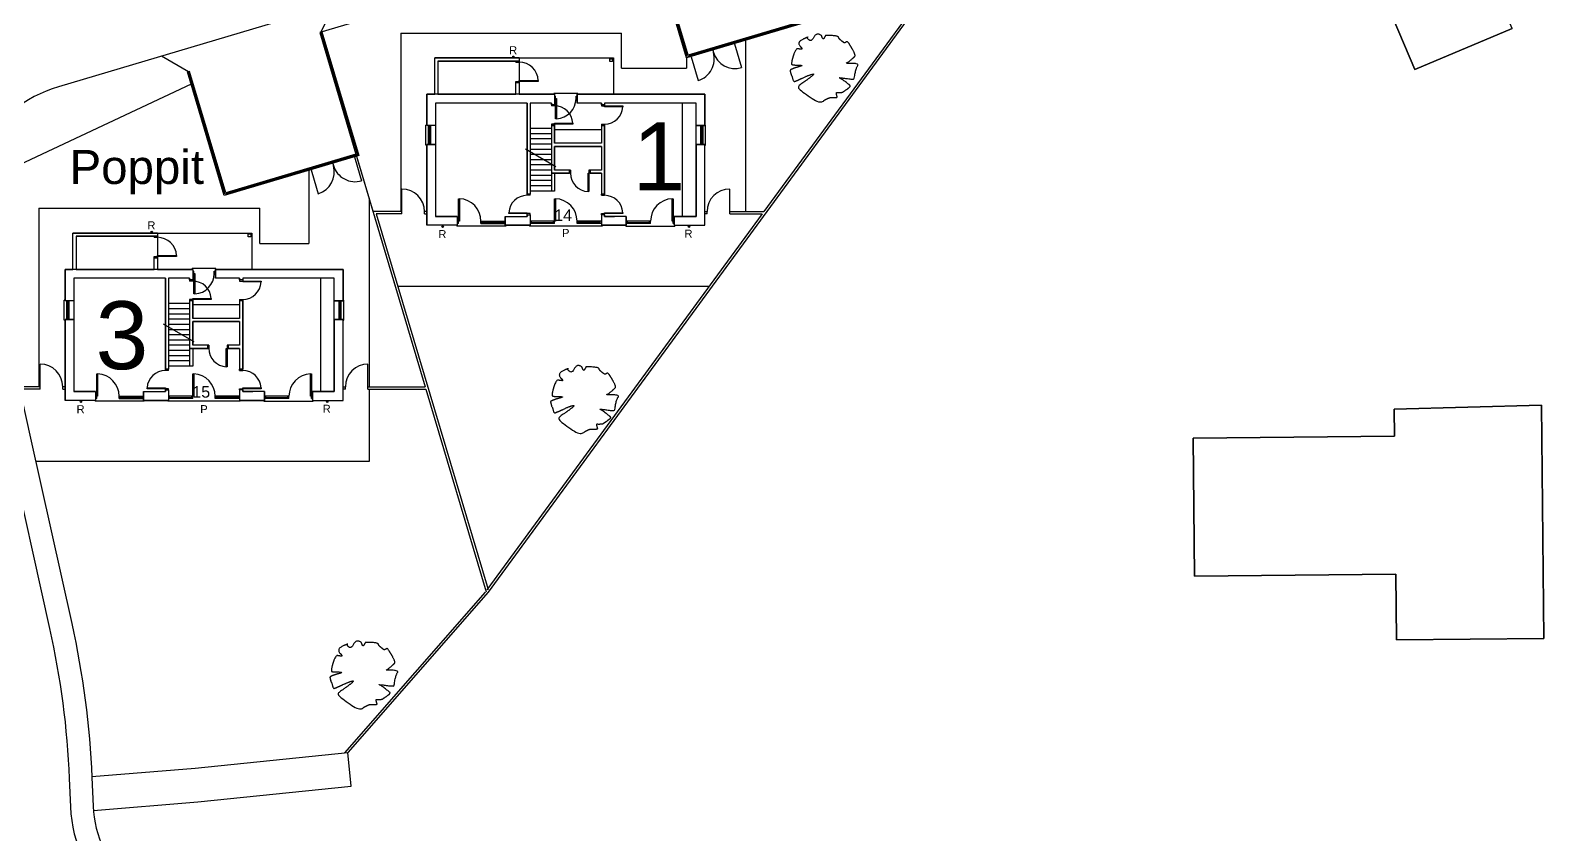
# Model space of a CAD drawing. Header units: metres. Extents: x -1 to 177, y -18 to 89.
# Drawn here: x 109.9 to 176.8, y 20.1 to 55.6 of the extents above; entities that cross this region are included whole.
import ezdxf

# ---------------------------------------------------------------- set-up
doc = ezdxf.new("R2010")
doc.units = ezdxf.units.M
doc.header["$LTSCALE"] = 1016
doc.layers.add('Areas', color=30, linetype='Continuous', lineweight=25, true_color=0xff7f00)
doc.layers.add('Trees & shrubs', color=96, linetype='Continuous', lineweight=25, true_color=0x008000)
doc.layers.add('Plant - Perennial', color=96, linetype='Continuous', true_color=0x008000)
doc.styles.add('textstyle185', font='')
doc.styles.add('textstyle186', font='')
doc.styles.add('textstyle187', font='')
doc.styles.add('textstyle188', font='')
doc.styles.add('textstyle189', font='')
doc.styles.add('textstyle190', font='')
doc.styles.add('textstyle191', font='')
doc.styles.add('textstyle192', font='')
doc.styles.add('textstyle199', font='')
doc.styles.add('textstyle201', font='')
doc.styles.add('textstyle225', font='')
doc.styles.add('textstyle226', font='')
doc.styles.add('textstyle244', font='')
doc.styles.get('textstyle185').set_extended_font_data('Arial')
doc.styles.get('textstyle186').set_extended_font_data('Arial')
doc.styles.get('textstyle187').set_extended_font_data('Arial')
doc.styles.get('textstyle188').set_extended_font_data('Arial')
doc.styles.get('textstyle189').set_extended_font_data('Arial')
doc.styles.get('textstyle190').set_extended_font_data('Arial')
doc.styles.get('textstyle191').set_extended_font_data('Arial')
doc.styles.get('textstyle192').set_extended_font_data('Arial')
doc.styles.get('textstyle199').set_extended_font_data('Arial')
doc.styles.get('textstyle201').set_extended_font_data('Arial')
doc.styles.get('textstyle225').set_extended_font_data('Arial')
doc.styles.get('textstyle226').set_extended_font_data('Arial')
doc.styles.get('textstyle244').set_extended_font_data('Arial')

msp = doc.modelspace()

# ---------------------------------------------------------------- linework, layer by layer
at = {"layer": 'Areas'}
for p, q in [((156.689, 67.058), (130.157, 30.814)), ((156.689, 67.058), (130.157, 30.814)), ((152.648, 61.708), (142.332, 47.615)), ((152.648, 61.708), (142.332, 47.615)), ((137.391, 59.894), (122.719, 55.525)), ((122.767, 55.539), (123.392, 56.768)), ((126.294, 55.497), (136.042, 55.497)), ((126.294, 55.497), (126.294, 47.615)), ((136.042, 53.947), (136.042, 55.497)), ((141.032, 55.03), (141.346, 53.976)), ((141.523, 55.177), (141.523, 47.615)), ((116.92, 53.798), (115.724, 54.485)), ((127.793, 52.797), (127.793, 54.406)), ((131.522, 54.406), (127.793, 54.406)), ((127.933, 54.266), (127.933, 52.797)), ((127.933, 54.266), (131.522, 54.266)), ((131.382, 54.216), (131.382, 54.266)), ((131.382, 54.266), (131.522, 54.266)), ((131.382, 54.216), (131.522, 54.216)), ((131.522, 54.406), (135.692, 54.406)), ((131.522, 54.406), (131.522, 52.797)), ((135.527, 54.266), (135.527, 54.366)), ((135.692, 54.406), (135.692, 52.797)), ((138.921, 54.402), (138.921, 53.947)), ((139.115, 54.46), (139.429, 53.405)), ((140.073, 54.745), (140.102, 54.649)), ((140.073, 54.745), (140.102, 54.649)), ((116.968, 53.812), (116.872, 53.784)), ((136.042, 53.947), (138.921, 53.947)), ((117.031, 53.252), (108.193, 49.091)), ((131.382, 52.797), (131.382, 53.366)), ((131.382, 53.366), (131.522, 53.366)), ((131.382, 53.316), (131.522, 53.316)), ((133.059, 52.797), (133.059, 52.832)), ((134.111, 52.832), (133.059, 52.832)), ((134.111, 52.797), (134.111, 52.832)), ((127.831, 52.41), (127.831, 47.402)), ((131.876, 52.41), (127.831, 52.41)), ((131.876, 52.41), (131.876, 48.386)), ((132.946, 52.41), (132.014, 52.41)), ((132.014, 52.41), (132.014, 48.386)), ((132.946, 52.41), (132.946, 52.336)), ((132.946, 52.336), (133.084, 52.336)), ((132.946, 52.336), (132.946, 52.286)), ((133.084, 52.286), (132.946, 52.286)), ((133.084, 52.797), (133.084, 52.336)), ((133.084, 52.719), (133.134, 52.719)), ((133.084, 52.619), (133.134, 52.619)), ((133.084, 52.336), (133.084, 52.286)), ((133.134, 52.619), (133.134, 52.719)), ((134.036, 52.719), (134.086, 52.719)), ((134.036, 52.619), (134.036, 52.719)), ((134.036, 52.619), (134.086, 52.619)), ((139.726, 52.797), (134.086, 52.797)), ((134.086, 52.797), (134.086, 52.41)), ((135.156, 52.41), (134.086, 52.41)), ((135.156, 52.41), (135.156, 52.336)), ((135.294, 52.336), (135.156, 52.336)), ((135.156, 52.336), (135.156, 52.286)), ((135.156, 52.286), (135.294, 52.286)), ((139.339, 52.41), (135.294, 52.41)), ((135.294, 52.41), (135.294, 52.336)), ((135.294, 52.336), (135.294, 52.286)), ((135.727, 52.797), (139.297, 52.797)), ((138.739, 47.402), (138.739, 52.41)), ((139.339, 47.402), (139.339, 52.41)), ((139.726, 51.413), (139.726, 52.797)), ((132.946, 51.476), (132.946, 51.426)), ((133.084, 51.476), (132.946, 51.476)), ((132.946, 51.476), (132.946, 51.426)), ((133.084, 51.476), (133.084, 51.426)), ((135.156, 51.476), (135.294, 51.476)), ((135.156, 51.476), (135.156, 51.426)), ((135.294, 51.476), (135.294, 51.426)), ((135.294, 51.476), (135.294, 51.426)), ((127.409, 50.558), (127.409, 51.438)), ((127.444, 51.438), (127.409, 51.438)), ((127.831, 51.413), (127.444, 51.413)), ((127.524, 50.583), (127.524, 51.413)), ((127.624, 51.363), (127.524, 51.363)), ((127.574, 50.633), (127.574, 51.363)), ((127.624, 50.583), (127.624, 51.413)), ((132.946, 51.286), (132.014, 51.286)), ((132.946, 51.056), (132.014, 51.056)), ((132.946, 50.826), (132.014, 50.826)), ((132.946, 51.426), (132.946, 49.309)), ((133.084, 51.426), (132.946, 51.426)), ((132.946, 51.426), (133.084, 51.426)), ((133.084, 51.426), (133.084, 50.635)), ((135.156, 51.235), (133.084, 51.235)), ((135.156, 51.426), (135.156, 50.635)), ((135.156, 51.426), (135.294, 51.426)), ((135.294, 51.426), (135.156, 51.426)), ((135.294, 51.426), (135.294, 48.386)), ((139.339, 50.583), (139.339, 51.413)), ((139.339, 51.413), (139.726, 51.413)), ((139.546, 50.583), (139.546, 51.413)), ((139.546, 51.363), (139.646, 51.363)), ((139.596, 50.633), (139.596, 51.363)), ((139.646, 50.583), (139.646, 51.413)), ((139.726, 51.438), (139.761, 51.438)), ((139.761, 50.558), (139.761, 51.438)), ((127.444, 50.558), (127.409, 50.558)), ((127.444, 50.583), (127.444, 47.015)), ((127.831, 50.583), (127.444, 50.583)), ((127.624, 50.633), (127.524, 50.633)), ((133.141, 49.597), (131.797, 50.373)), ((132.946, 50.596), (132.014, 50.596)), ((132.946, 50.366), (132.014, 50.366)), ((135.156, 50.635), (133.084, 50.635)), ((133.084, 50.497), (133.084, 49.447)), ((135.156, 50.497), (133.084, 50.497)), ((135.156, 50.497), (135.156, 49.447)), ((139.339, 50.583), (139.726, 50.583)), ((139.546, 50.633), (139.646, 50.633)), ((139.726, 47.015), (139.726, 50.583)), ((139.726, 50.558), (139.761, 50.558)), ((123.291, 49.748), (123.32, 49.652)), ((123.291, 49.748), (123.32, 49.652)), ((124.25, 50.033), (124.278, 49.937)), ((124.278, 49.937), (124.564, 48.979)), ((124.345, 50.062), (127.377, 39.88)), ((124.374, 49.966), (127.377, 39.88)), ((124.374, 49.966), (127.377, 39.88)), ((132.014, 50.136), (132.014, 50.136)), ((132.208, 50.136), (132.014, 50.136)), ((132.014, 49.906), (132.014, 49.906)), ((132.607, 49.906), (132.014, 49.906)), ((132.946, 49.676), (132.014, 49.676)), ((132.946, 50.136), (132.208, 50.136)), ((132.946, 49.906), (132.607, 49.906)), ((122.237, 49.434), (122.237, 46.212)), ((122.333, 49.462), (122.361, 49.366)), ((122.361, 49.366), (122.647, 48.408)), ((132.946, 49.446), (132.014, 49.446)), ((132.946, 49.216), (132.014, 49.216)), ((132.946, 48.986), (132.014, 48.986)), ((133.746, 49.309), (132.946, 49.309)), ((132.946, 49.309), (132.946, 48.526)), ((133.746, 49.447), (133.084, 49.447)), ((133.084, 49.309), (133.084, 48.526)), ((133.746, 49.447), (133.746, 49.309)), ((133.746, 49.309), (133.746, 49.447)), ((133.796, 49.447), (133.746, 49.447)), ((133.796, 49.309), (133.746, 49.309)), ((133.796, 49.309), (133.746, 49.309)), ((133.796, 49.447), (133.796, 49.309)), ((134.606, 49.447), (134.606, 49.309)), ((134.656, 49.447), (134.606, 49.447)), ((134.656, 49.309), (134.606, 49.309)), ((135.156, 49.447), (134.656, 49.447)), ((134.656, 49.309), (134.656, 49.447)), ((135.156, 49.309), (134.656, 49.309)), ((135.156, 49.309), (135.156, 48.386)), ((124.897, 48.208), (124.897, 39.88)), ((126.344, 47.615), (126.344, 48.615)), ((132.014, 48.386), (131.876, 48.386)), ((131.876, 48.386), (132.014, 48.386)), ((131.876, 48.336), (131.876, 48.386)), ((131.876, 48.336), (131.876, 48.386)), ((132.014, 48.336), (131.876, 48.336)), ((132.946, 48.756), (132.014, 48.756)), ((132.946, 48.526), (132.014, 48.526)), ((132.014, 48.336), (132.014, 48.386)), ((133.084, 48.526), (132.946, 48.526)), ((135.156, 48.386), (135.294, 48.386)), ((135.294, 48.386), (135.156, 48.386)), ((135.156, 48.336), (135.156, 48.386)), ((135.156, 48.336), (135.294, 48.336)), ((135.294, 48.336), (135.294, 48.386)), ((135.294, 48.336), (135.294, 48.386)), ((140.826, 47.615), (140.826, 48.615)), ((110.315, 47.762), (120.063, 47.762)), ((110.315, 47.762), (110.315, 39.88)), ((120.063, 46.212), (120.063, 47.762)), ((126.344, 47.615), (125.074, 47.615)), ((125.208, 47.515), (130.15, 30.921)), ((125.208, 47.515), (130.15, 30.921)), ((125.208, 47.515), (130.15, 30.921)), ((126.344, 47.515), (125.208, 47.515)), ((126.344, 47.515), (126.344, 47.615)), ((127.444, 47.615), (127.344, 47.615)), ((127.344, 47.515), (127.344, 47.615)), ((127.344, 47.515), (127.444, 47.515)), ((142.259, 47.515), (130.1, 30.906)), ((142.259, 47.515), (130.1, 30.906)), ((131.876, 47.476), (131.876, 47.526)), ((132.014, 47.526), (131.876, 47.526)), ((131.876, 47.476), (131.876, 47.402)), ((131.876, 47.476), (132.014, 47.476)), ((132.014, 47.476), (132.014, 47.526)), ((132.014, 47.476), (132.014, 47.015)), ((135.156, 47.526), (135.294, 47.526)), ((135.156, 47.476), (135.156, 47.526)), ((135.156, 47.476), (135.156, 47.015)), ((135.294, 47.476), (135.156, 47.476)), ((135.294, 47.476), (135.294, 47.526)), ((135.294, 47.476), (135.294, 47.402)), ((139.726, 47.615), (139.826, 47.615)), ((139.826, 47.515), (139.726, 47.515)), ((139.826, 47.515), (139.826, 47.615)), ((140.826, 47.615), (142.332, 47.615)), ((140.826, 47.515), (140.826, 47.615)), ((140.826, 47.515), (142.259, 47.515)), ((128.793, 47.015), (127.444, 47.015)), ((128.793, 47.402), (127.831, 47.402)), ((128.768, 47.015), (128.768, 46.98)), ((130.938, 46.98), (128.768, 46.98)), ((128.793, 47.402), (128.793, 47.015)), ((128.843, 47.193), (128.793, 47.193)), ((128.843, 47.093), (128.793, 47.093)), ((128.843, 47.093), (128.843, 47.193)), ((129.837, 47.193), (130.913, 47.193)), ((129.837, 47.093), (129.837, 47.193)), ((129.837, 47.093), (130.913, 47.093)), ((129.887, 47.093), (129.887, 47.193)), ((130.863, 47.143), (129.887, 47.143)), ((130.863, 47.093), (130.863, 47.193)), ((130.913, 47.402), (131.876, 47.402)), ((130.913, 47.402), (130.913, 47.015)), ((130.913, 47.015), (132.014, 47.015)), ((130.938, 47.015), (130.938, 46.98)), ((131.984, 47.015), (131.984, 46.98)), ((135.185, 46.98), (131.984, 46.98)), ((133.128, 47.193), (132.014, 47.193)), ((133.088, 47.093), (132.014, 47.093)), ((132.064, 47.093), (132.064, 47.193)), ((132.064, 47.143), (133.038, 47.143)), ((133.088, 47.193), (133.038, 47.193)), ((133.038, 47.093), (133.038, 47.193)), ((133.088, 47.093), (133.038, 47.093)), ((133.088, 47.093), (133.088, 47.193)), ((135.156, 47.193), (134.082, 47.193)), ((134.082, 47.093), (134.082, 47.193)), ((135.156, 47.093), (134.082, 47.093)), ((134.132, 47.093), (134.132, 47.193)), ((135.106, 47.143), (134.132, 47.143)), ((135.106, 47.093), (135.106, 47.193)), ((136.256, 47.015), (135.156, 47.015)), ((135.185, 47.015), (135.185, 46.98)), ((135.294, 47.402), (135.734, 47.402)), ((136.256, 47.402), (135.294, 47.402)), ((136.231, 47.015), (136.231, 46.98)), ((136.231, 46.98), (138.401, 46.98)), ((136.256, 47.402), (136.256, 47.015)), ((137.332, 47.193), (136.256, 47.193)), ((137.332, 47.093), (136.256, 47.093)), ((136.306, 47.093), (136.306, 47.193)), ((136.306, 47.143), (137.282, 47.143)), ((137.282, 47.093), (137.282, 47.193)), ((137.332, 47.093), (137.332, 47.193)), ((138.326, 47.093), (138.326, 47.193)), ((138.326, 47.193), (138.376, 47.193)), ((138.326, 47.093), (138.376, 47.093)), ((138.376, 47.402), (139.339, 47.402)), ((138.376, 47.402), (138.376, 47.015)), ((138.376, 47.015), (139.726, 47.015)), ((138.401, 47.015), (138.401, 46.98)), ((111.814, 45.062), (111.814, 46.671)), ((115.544, 46.671), (111.814, 46.671)), ((111.814, 45.062), (111.814, 46.671)), ((115.544, 46.671), (111.814, 46.671)), ((111.954, 46.531), (111.954, 45.062)), ((111.954, 46.531), (115.544, 46.531)), ((111.954, 46.531), (111.954, 45.062)), ((111.954, 46.531), (115.544, 46.531)), ((115.404, 46.481), (115.404, 46.531)), ((115.404, 46.531), (115.544, 46.531)), ((115.404, 46.481), (115.404, 46.531)), ((115.404, 46.531), (115.544, 46.531)), ((115.404, 46.481), (115.544, 46.481)), ((115.404, 46.481), (115.544, 46.481)), ((115.544, 46.671), (119.713, 46.671)), ((115.544, 46.671), (115.544, 45.062)), ((115.544, 46.671), (119.713, 46.671)), ((115.544, 46.671), (115.544, 45.062)), ((119.548, 46.531), (119.548, 46.631)), ((119.548, 46.531), (119.548, 46.631)), ((119.713, 46.671), (119.713, 45.062)), ((119.713, 46.671), (119.713, 45.062)), ((120.063, 46.212), (122.237, 46.212)), ((115.404, 45.062), (115.404, 45.631)), ((115.404, 45.631), (115.544, 45.631)), ((115.404, 45.062), (115.404, 45.631)), ((115.404, 45.631), (115.544, 45.631)), ((115.404, 45.581), (115.544, 45.581)), ((115.404, 45.581), (115.544, 45.581)), ((117.08, 45.062), (117.08, 45.097)), ((118.132, 45.097), (117.08, 45.097)), ((117.08, 45.062), (117.08, 45.097)), ((118.132, 45.097), (117.08, 45.097)), ((117.105, 45.062), (117.105, 44.601)), ((117.105, 45.062), (117.105, 44.601)), ((117.105, 44.984), (117.155, 44.984)), ((117.105, 44.984), (117.155, 44.984)), ((117.105, 44.884), (117.155, 44.884)), ((117.105, 44.884), (117.155, 44.884)), ((117.155, 44.884), (117.155, 44.984)), ((117.155, 44.884), (117.155, 44.984)), ((118.057, 44.984), (118.107, 44.984)), ((118.057, 44.884), (118.057, 44.984)), ((118.057, 44.984), (118.107, 44.984)), ((118.057, 44.884), (118.057, 44.984)), ((118.057, 44.884), (118.107, 44.884)), ((118.057, 44.884), (118.107, 44.884)), ((123.747, 45.062), (118.107, 45.062)), ((118.107, 45.062), (118.107, 44.675)), ((123.747, 45.062), (118.107, 45.062)), ((118.107, 45.062), (118.107, 44.675)), ((118.132, 45.062), (118.132, 45.097)), ((118.132, 45.062), (118.132, 45.097)), ((119.748, 45.062), (123.318, 45.062)), ((119.748, 45.062), (123.318, 45.062)), ((123.747, 43.679), (123.747, 45.062)), ((123.747, 43.679), (123.747, 45.062)), ((111.852, 44.675), (111.852, 39.667)), ((115.897, 44.675), (111.852, 44.675)), ((111.852, 44.675), (111.852, 39.667)), ((115.897, 44.675), (111.852, 44.675)), ((115.897, 44.675), (115.897, 40.651)), ((115.897, 44.675), (115.897, 40.651)), ((116.967, 44.675), (116.035, 44.675)), ((116.035, 44.675), (116.035, 40.651)), ((116.967, 44.675), (116.035, 44.675)), ((116.035, 44.675), (116.035, 40.651)), ((116.967, 44.675), (116.967, 44.601)), ((116.967, 44.675), (116.967, 44.601)), ((116.967, 44.601), (117.105, 44.601)), ((116.967, 44.601), (116.967, 44.551)), ((116.967, 44.601), (117.105, 44.601)), ((116.967, 44.601), (116.967, 44.551)), ((117.105, 44.551), (116.967, 44.551)), ((117.105, 44.551), (116.967, 44.551)), ((117.105, 44.601), (117.105, 44.551)), ((117.105, 44.601), (117.105, 44.551)), ((119.177, 44.675), (118.107, 44.675)), ((119.177, 44.675), (118.107, 44.675)), ((119.177, 44.675), (119.177, 44.601)), ((119.177, 44.675), (119.177, 44.601)), ((119.315, 44.601), (119.177, 44.601)), ((119.177, 44.601), (119.177, 44.551)), ((119.315, 44.601), (119.177, 44.601)), ((119.177, 44.601), (119.177, 44.551)), ((119.177, 44.551), (119.315, 44.551)), ((119.177, 44.551), (119.315, 44.551)), ((123.36, 44.675), (119.315, 44.675)), ((119.315, 44.675), (119.315, 44.601)), ((123.36, 44.675), (119.315, 44.675)), ((119.315, 44.675), (119.315, 44.601)), ((119.315, 44.601), (119.315, 44.551)), ((119.315, 44.601), (119.315, 44.551)), ((122.76, 39.667), (122.76, 44.675)), ((122.76, 39.667), (122.76, 44.675)), ((123.36, 39.667), (123.36, 44.675)), ((123.36, 39.667), (123.36, 44.675)), ((139.916, 44.315), (126.161, 44.315)), ((111.43, 42.824), (111.43, 43.704)), ((111.465, 43.704), (111.43, 43.704)), ((111.43, 42.824), (111.43, 43.704)), ((111.465, 43.704), (111.43, 43.704)), ((111.852, 43.679), (111.465, 43.679)), ((111.852, 43.679), (111.465, 43.679)), ((111.545, 42.849), (111.545, 43.679)), ((111.545, 42.849), (111.545, 43.679)), ((111.645, 43.629), (111.545, 43.629)), ((111.645, 43.629), (111.545, 43.629)), ((111.595, 42.899), (111.595, 43.629)), ((111.595, 42.899), (111.595, 43.629)), ((111.645, 42.849), (111.645, 43.679)), ((111.645, 42.849), (111.645, 43.679)), ((116.967, 43.551), (116.035, 43.551)), ((116.967, 43.551), (116.035, 43.551)), ((116.967, 43.741), (116.967, 43.691)), ((117.105, 43.741), (116.967, 43.741)), ((116.967, 43.741), (116.967, 43.691)), ((116.967, 43.741), (116.967, 43.691)), ((117.105, 43.741), (116.967, 43.741)), ((116.967, 43.741), (116.967, 43.691)), ((116.967, 43.691), (116.967, 41.574)), ((117.105, 43.691), (116.967, 43.691)), ((116.967, 43.691), (117.105, 43.691)), ((116.967, 43.691), (116.967, 41.574)), ((117.105, 43.691), (116.967, 43.691)), ((116.967, 43.691), (117.105, 43.691)), ((117.105, 43.741), (117.105, 43.691)), ((117.105, 43.741), (117.105, 43.691)), ((117.105, 43.691), (117.105, 42.9)), ((117.105, 43.691), (117.105, 42.9)), ((119.177, 43.5), (117.105, 43.5)), ((119.177, 43.5), (117.105, 43.5)), ((119.177, 43.741), (119.315, 43.741)), ((119.177, 43.741), (119.177, 43.691)), ((119.177, 43.741), (119.315, 43.741)), ((119.177, 43.741), (119.177, 43.691)), ((119.177, 43.691), (119.177, 42.9)), ((119.177, 43.691), (119.315, 43.691)), ((119.315, 43.691), (119.177, 43.691)), ((119.177, 43.691), (119.177, 42.9)), ((119.177, 43.691), (119.315, 43.691)), ((119.315, 43.691), (119.177, 43.691)), ((119.315, 43.741), (119.315, 43.691)), ((119.315, 43.741), (119.315, 43.691)), ((119.315, 43.741), (119.315, 43.691)), ((119.315, 43.741), (119.315, 43.691)), ((119.315, 43.691), (119.315, 40.651)), ((119.315, 43.691), (119.315, 40.651)), ((123.36, 42.849), (123.36, 43.679)), ((123.36, 43.679), (123.747, 43.679)), ((123.36, 42.849), (123.36, 43.679)), ((123.36, 43.679), (123.747, 43.679)), ((123.567, 42.849), (123.567, 43.679)), ((123.567, 42.849), (123.567, 43.679)), ((123.567, 43.629), (123.667, 43.629)), ((123.567, 43.629), (123.667, 43.629)), ((123.617, 42.899), (123.617, 43.629)), ((123.617, 42.899), (123.617, 43.629)), ((123.667, 42.849), (123.667, 43.679)), ((123.667, 42.849), (123.667, 43.679)), ((123.747, 43.704), (123.782, 43.704)), ((123.747, 43.704), (123.782, 43.704)), ((123.782, 42.824), (123.782, 43.704)), ((123.782, 42.824), (123.782, 43.704)), ((111.465, 42.824), (111.43, 42.824)), ((111.465, 42.824), (111.43, 42.824)), ((111.465, 42.849), (111.465, 39.28)), ((111.852, 42.849), (111.465, 42.849)), ((111.465, 42.849), (111.465, 39.28)), ((111.852, 42.849), (111.465, 42.849)), ((111.645, 42.899), (111.545, 42.899)), ((111.645, 42.899), (111.545, 42.899)), ((116.967, 43.321), (116.035, 43.321)), ((116.967, 43.321), (116.035, 43.321)), ((116.967, 43.091), (116.035, 43.091)), ((116.967, 43.091), (116.035, 43.091)), ((116.967, 42.861), (116.035, 42.861)), ((116.967, 42.861), (116.035, 42.861)), ((119.177, 42.9), (117.105, 42.9)), ((119.177, 42.9), (117.105, 42.9)), ((123.36, 42.849), (123.747, 42.849)), ((123.36, 42.849), (123.747, 42.849)), ((123.567, 42.899), (123.667, 42.899)), ((123.567, 42.899), (123.667, 42.899)), ((123.747, 39.28), (123.747, 42.849)), ((123.747, 39.28), (123.747, 42.849)), ((123.747, 42.824), (123.782, 42.824)), ((123.747, 42.824), (123.782, 42.824)), ((117.163, 41.863), (115.818, 42.639)), ((117.163, 41.863), (115.818, 42.639)), ((116.967, 42.631), (116.035, 42.631)), ((116.967, 42.631), (116.035, 42.631)), ((116.035, 42.401), (116.035, 42.401)), ((116.23, 42.401), (116.035, 42.401)), ((116.035, 42.401), (116.035, 42.401)), ((116.23, 42.401), (116.035, 42.401)), ((116.035, 42.171), (116.035, 42.171)), ((116.628, 42.171), (116.035, 42.171)), ((116.035, 42.171), (116.035, 42.171)), ((116.628, 42.171), (116.035, 42.171)), ((116.967, 42.401), (116.23, 42.401)), ((116.967, 42.401), (116.23, 42.401)), ((116.967, 42.171), (116.628, 42.171)), ((116.967, 42.171), (116.628, 42.171)), ((117.105, 42.762), (117.105, 41.712)), ((119.177, 42.762), (117.105, 42.762)), ((117.105, 42.762), (117.105, 41.712)), ((119.177, 42.762), (117.105, 42.762)), ((119.177, 42.762), (119.177, 41.712)), ((119.177, 42.762), (119.177, 41.712)), ((116.967, 41.941), (116.035, 41.941)), ((116.967, 41.941), (116.035, 41.941)), ((116.967, 41.711), (116.035, 41.711)), ((116.967, 41.711), (116.035, 41.711)), ((116.967, 41.481), (116.035, 41.481)), ((116.967, 41.481), (116.035, 41.481)), ((117.767, 41.574), (116.967, 41.574)), ((116.967, 41.574), (116.967, 40.791)), ((117.767, 41.574), (116.967, 41.574)), ((116.967, 41.574), (116.967, 40.791)), ((117.767, 41.712), (117.105, 41.712)), ((117.767, 41.712), (117.105, 41.712)), ((117.105, 41.574), (117.105, 40.791)), ((117.105, 41.574), (117.105, 40.791)), ((117.767, 41.712), (117.767, 41.574)), ((117.767, 41.574), (117.767, 41.712)), ((117.817, 41.712), (117.767, 41.712)), ((117.767, 41.712), (117.767, 41.574)), ((117.767, 41.574), (117.767, 41.712)), ((117.817, 41.712), (117.767, 41.712)), ((117.817, 41.574), (117.767, 41.574)), ((117.817, 41.574), (117.767, 41.574)), ((117.817, 41.574), (117.767, 41.574)), ((117.817, 41.574), (117.767, 41.574)), ((117.817, 41.712), (117.817, 41.574)), ((117.817, 41.712), (117.817, 41.574)), ((118.627, 41.712), (118.627, 41.574)), ((118.677, 41.712), (118.627, 41.712)), ((118.627, 41.712), (118.627, 41.574)), ((118.677, 41.712), (118.627, 41.712)), ((118.677, 41.574), (118.627, 41.574)), ((118.677, 41.574), (118.627, 41.574)), ((119.177, 41.712), (118.677, 41.712)), ((118.677, 41.574), (118.677, 41.712)), ((119.177, 41.712), (118.677, 41.712)), ((118.677, 41.574), (118.677, 41.712)), ((119.177, 41.574), (118.677, 41.574)), ((119.177, 41.574), (118.677, 41.574)), ((119.177, 41.574), (119.177, 40.651)), ((119.177, 41.574), (119.177, 40.651)), ((110.365, 39.88), (110.365, 40.88)), ((116.967, 41.251), (116.035, 41.251)), ((116.967, 41.251), (116.035, 41.251)), ((116.967, 41.021), (116.035, 41.021)), ((116.967, 41.021), (116.035, 41.021)), ((116.967, 40.791), (116.035, 40.791)), ((116.967, 40.791), (116.035, 40.791)), ((117.105, 40.791), (116.967, 40.791)), ((117.105, 40.791), (116.967, 40.791)), ((124.847, 39.88), (124.847, 40.88)), ((116.035, 40.651), (115.897, 40.651)), ((115.897, 40.651), (116.035, 40.651)), ((115.897, 40.601), (115.897, 40.651)), ((115.897, 40.601), (115.897, 40.651)), ((116.035, 40.651), (115.897, 40.651)), ((115.897, 40.651), (116.035, 40.651)), ((115.897, 40.601), (115.897, 40.651)), ((115.897, 40.601), (115.897, 40.651)), ((116.035, 40.601), (115.897, 40.601)), ((116.035, 40.601), (115.897, 40.601)), ((116.035, 40.601), (116.035, 40.651)), ((116.035, 40.601), (116.035, 40.651)), ((119.177, 40.651), (119.315, 40.651)), ((119.315, 40.651), (119.177, 40.651)), ((119.177, 40.601), (119.177, 40.651)), ((119.177, 40.651), (119.315, 40.651)), ((119.315, 40.651), (119.177, 40.651)), ((119.177, 40.601), (119.177, 40.651)), ((119.177, 40.601), (119.315, 40.601)), ((119.177, 40.601), (119.315, 40.601)), ((119.315, 40.601), (119.315, 40.651)), ((119.315, 40.601), (119.315, 40.651)), ((119.315, 40.601), (119.315, 40.651)), ((119.315, 40.601), (119.315, 40.651)), ((110.365, 39.88), (109.436, 39.88)), ((110.365, 39.78), (109.458, 39.781)), ((110.365, 39.78), (110.365, 39.88)), ((111.465, 39.88), (111.365, 39.88)), ((111.365, 39.78), (111.365, 39.88)), ((111.365, 39.78), (111.465, 39.78)), ((112.815, 39.667), (111.852, 39.667)), ((112.815, 39.667), (111.852, 39.667)), ((112.815, 39.667), (112.815, 39.28)), ((112.815, 39.667), (112.815, 39.28)), ((112.865, 39.458), (112.815, 39.458)), ((112.865, 39.458), (112.815, 39.458)), ((112.865, 39.358), (112.865, 39.458)), ((112.865, 39.358), (112.865, 39.458)), ((113.859, 39.458), (114.935, 39.458)), ((113.859, 39.358), (113.859, 39.458)), ((113.859, 39.458), (114.935, 39.458)), ((113.859, 39.358), (113.859, 39.458)), ((113.909, 39.358), (113.909, 39.458)), ((113.909, 39.358), (113.909, 39.458)), ((114.885, 39.358), (114.885, 39.458)), ((114.885, 39.358), (114.885, 39.458)), ((114.935, 39.667), (115.897, 39.667)), ((114.935, 39.667), (114.935, 39.28)), ((114.935, 39.667), (115.897, 39.667)), ((114.935, 39.667), (114.935, 39.28)), ((115.897, 39.741), (115.897, 39.791)), ((116.035, 39.791), (115.897, 39.791)), ((115.897, 39.741), (115.897, 39.791)), ((116.035, 39.791), (115.897, 39.791)), ((115.897, 39.741), (115.897, 39.667)), ((115.897, 39.741), (116.035, 39.741)), ((115.897, 39.741), (115.897, 39.667)), ((115.897, 39.741), (116.035, 39.741)), ((116.035, 39.741), (116.035, 39.791)), ((116.035, 39.741), (116.035, 39.791)), ((116.035, 39.741), (116.035, 39.28)), ((116.035, 39.741), (116.035, 39.28)), ((117.149, 39.458), (116.035, 39.458)), ((117.149, 39.458), (116.035, 39.458)), ((116.085, 39.358), (116.085, 39.458)), ((116.085, 39.358), (116.085, 39.458)), ((117.109, 39.458), (117.059, 39.458)), ((117.059, 39.358), (117.059, 39.458)), ((117.109, 39.458), (117.059, 39.458)), ((117.059, 39.358), (117.059, 39.458)), ((117.109, 39.358), (117.109, 39.458)), ((117.109, 39.358), (117.109, 39.458)), ((119.177, 39.458), (118.103, 39.458)), ((118.103, 39.358), (118.103, 39.458)), ((119.177, 39.458), (118.103, 39.458)), ((118.103, 39.358), (118.103, 39.458)), ((118.153, 39.358), (118.153, 39.458)), ((118.153, 39.358), (118.153, 39.458)), ((119.127, 39.358), (119.127, 39.458)), ((119.127, 39.358), (119.127, 39.458)), ((119.177, 39.791), (119.315, 39.791)), ((119.177, 39.741), (119.177, 39.791)), ((119.177, 39.791), (119.315, 39.791)), ((119.177, 39.741), (119.177, 39.791)), ((119.177, 39.741), (119.177, 39.28)), ((119.315, 39.741), (119.177, 39.741)), ((119.177, 39.741), (119.177, 39.28)), ((119.315, 39.741), (119.177, 39.741)), ((119.315, 39.741), (119.315, 39.791)), ((119.315, 39.741), (119.315, 39.791)), ((119.315, 39.741), (119.315, 39.667)), ((119.315, 39.741), (119.315, 39.667)), ((119.315, 39.667), (119.755, 39.667)), ((120.278, 39.667), (119.315, 39.667)), ((119.315, 39.667), (119.755, 39.667)), ((120.278, 39.667), (119.315, 39.667)), ((120.278, 39.667), (120.278, 39.28)), ((120.278, 39.667), (120.278, 39.28)), ((121.354, 39.458), (120.278, 39.458)), ((121.354, 39.458), (120.278, 39.458)), ((120.328, 39.358), (120.328, 39.458)), ((120.328, 39.358), (120.328, 39.458)), ((121.304, 39.358), (121.304, 39.458)), ((121.304, 39.358), (121.304, 39.458)), ((121.354, 39.358), (121.354, 39.458)), ((121.354, 39.358), (121.354, 39.458)), ((122.348, 39.358), (122.348, 39.458)), ((122.348, 39.458), (122.398, 39.458)), ((122.348, 39.358), (122.348, 39.458)), ((122.348, 39.458), (122.398, 39.458)), ((122.398, 39.667), (123.36, 39.667)), ((122.398, 39.667), (122.398, 39.28)), ((122.398, 39.667), (123.36, 39.667)), ((122.398, 39.667), (122.398, 39.28)), ((123.747, 39.88), (123.847, 39.88)), ((123.847, 39.78), (123.747, 39.78)), ((123.847, 39.78), (123.847, 39.88)), ((124.847, 39.88), (127.377, 39.88)), ((124.847, 39.78), (124.847, 39.88)), ((124.847, 39.78), (127.407, 39.78)), ((124.897, 39.78), (124.897, 36.58)), ((127.407, 39.78), (130.073, 30.828)), ((127.407, 39.78), (130.073, 30.828)), ((127.407, 39.78), (130.073, 30.828)), ((112.815, 39.28), (111.465, 39.28)), ((112.815, 39.28), (111.465, 39.28)), ((112.79, 39.28), (112.79, 39.245)), ((112.79, 39.28), (112.79, 39.245)), ((114.96, 39.245), (112.79, 39.245)), ((114.96, 39.245), (112.79, 39.245)), ((112.865, 39.358), (112.815, 39.358)), ((112.865, 39.358), (112.815, 39.358)), ((113.859, 39.358), (114.935, 39.358)), ((113.859, 39.358), (114.935, 39.358)), ((114.885, 39.408), (113.909, 39.408)), ((114.885, 39.408), (113.909, 39.408)), ((114.935, 39.28), (116.035, 39.28)), ((114.935, 39.28), (116.035, 39.28)), ((114.96, 39.28), (114.96, 39.245)), ((114.96, 39.28), (114.96, 39.245)), ((116.006, 39.28), (116.006, 39.245)), ((116.006, 39.28), (116.006, 39.245)), ((119.207, 39.245), (116.006, 39.245)), ((119.207, 39.245), (116.006, 39.245)), ((117.109, 39.358), (116.035, 39.358)), ((117.109, 39.358), (116.035, 39.358)), ((116.085, 39.408), (117.059, 39.408)), ((116.085, 39.408), (117.059, 39.408)), ((117.109, 39.358), (117.059, 39.358)), ((117.109, 39.358), (117.059, 39.358)), ((119.177, 39.358), (118.103, 39.358)), ((119.177, 39.358), (118.103, 39.358)), ((119.127, 39.408), (118.153, 39.408)), ((119.127, 39.408), (118.153, 39.408)), ((120.278, 39.28), (119.177, 39.28)), ((120.278, 39.28), (119.177, 39.28)), ((119.207, 39.28), (119.207, 39.245)), ((119.207, 39.28), (119.207, 39.245)), ((120.253, 39.28), (120.253, 39.245)), ((120.253, 39.28), (120.253, 39.245)), ((120.253, 39.245), (122.423, 39.245)), ((120.253, 39.245), (122.423, 39.245)), ((121.354, 39.358), (120.278, 39.358)), ((121.354, 39.358), (120.278, 39.358)), ((120.328, 39.408), (121.304, 39.408)), ((120.328, 39.408), (121.304, 39.408)), ((122.348, 39.358), (122.398, 39.358)), ((122.348, 39.358), (122.398, 39.358)), ((122.398, 39.28), (123.747, 39.28)), ((122.398, 39.28), (123.747, 39.28)), ((122.423, 39.28), (122.423, 39.245)), ((122.423, 39.28), (122.423, 39.245)), ((124.897, 36.58), (110.169, 36.58)), ((130.023, 30.813), (123.805, 23.711)), ((130.023, 30.813), (123.805, 23.711)), ((130.157, 30.814), (123.951, 23.726)), ((130.157, 30.814), (123.951, 23.726)), ((117.213, 23.04), (123.951, 23.726)), ((117.213, 23.04), (123.951, 23.726)), ((124.103, 22.234), (123.951, 23.726)), ((112.65, 22.661), (117.213, 23.04)), ((117.337, 21.545), (124.103, 22.234)), ((112.718, 21.161), (117.337, 21.545))]:
    msp.add_line(p, q, dxfattribs=at)
at = {"layer": 'Areas', "flags": 128}
for points in [[(149.806, 64.634), (111.18, 53.132, 0.393598), (107.035, 46.081), (108.963, 37.396), (110.783, 29.201, -0.044065), (111.653, 22.573), (111.706, 21.319, 0.417751), (118.027, 15.582, 0.417751)], [(111.18, 53.132, 0.393598), (107.035, 46.081, 0.393598)], [(108.011, 46.297), (109.939, 37.613), (111.759, 29.418, -0.044065), (112.652, 22.616), (112.705, 21.361, 0.417751), (117.973, 16.58, 0.417751)]]:
    msp.add_lwpolyline(points, format="xyb", dxfattribs=at)
for points in [[(143.237, 61.635), (144.864, 56.172), (138.921, 54.402), (137.295, 59.865)], [(143.189, 61.62), (144.801, 56.205), (138.955, 54.464), (137.343, 59.879)], [(143.141, 61.606), (144.739, 56.239), (138.989, 54.527), (137.391, 59.894)], [(175.38, 55.7), (171.08, 53.9), (168.88, 59.1), (173.18, 60.9)], [(122.815, 55.553), (124.441, 50.09), (118.499, 48.321), (116.872, 53.784)], [(122.767, 55.539), (124.379, 50.124), (118.533, 48.383), (116.92, 53.798)], [(122.719, 55.525), (124.317, 50.157), (118.566, 48.445), (116.968, 53.812)], [(133.084, 52.797), (127.444, 52.797), (127.444, 51.413)], [(134.086, 52.797), (139.726, 52.797), (139.726, 51.413), (139.339, 51.413), (139.339, 52.41), (135.294, 52.41), (135.294, 52.336), (135.156, 52.336), (135.156, 52.41), (134.086, 52.41), (134.086, 52.797)], [(117.105, 45.062), (111.465, 45.062), (111.465, 43.679)], [(117.105, 45.062), (111.465, 45.062), (111.465, 43.679)], [(118.107, 45.062), (123.747, 45.062), (123.747, 43.679), (123.36, 43.679), (123.36, 44.675), (119.315, 44.675), (119.315, 44.601), (119.177, 44.601), (119.177, 44.675), (118.107, 44.675), (118.107, 45.062)], [(118.107, 45.062), (123.747, 45.062), (123.747, 43.679), (123.36, 43.679), (123.36, 44.675), (119.315, 44.675), (119.315, 44.601), (119.177, 44.601), (119.177, 44.675), (118.107, 44.675), (118.107, 45.062)], [(170.18, 38.89), (176.68, 39.06), (176.78, 28.76), (170.28, 28.7), (170.25, 31.6), (161.35, 31.51), (161.29, 37.61), (170.19, 37.7), (170.18, 38.89)]]:
    msp.add_lwpolyline(points, dxfattribs=at)
for points in [[(175.38, 55.7), (173.18, 60.9), (168.88, 59.1), (171.08, 53.9)], [(127.831, 51.413), (127.444, 51.413), (127.444, 52.797), (127.793, 52.797), (127.793, 54.406), (131.522, 54.406), (131.522, 54.266), (130.47, 54.266), (127.933, 54.266), (127.933, 52.797), (131.382, 52.797), (131.382, 53.316), (131.522, 53.316), (131.522, 52.797), (133.084, 52.797), (133.084, 52.336), (132.946, 52.336), (132.946, 52.41), (132.014, 52.41), (132.014, 48.386), (131.876, 48.386), (131.876, 52.41), (127.831, 52.41)], [(135.527, 54.366), (135.652, 54.366), (135.652, 54.241), (135.527, 54.241)], [(131.522, 53.406), (132.371, 53.406), (132.371, 53.366), (131.522, 53.366)], [(133.134, 52.619), (133.174, 52.619), (133.174, 51.718), (133.134, 51.718)], [(135.294, 52.286), (136.103, 52.286), (136.103, 52.246), (135.294, 52.246)], [(133.084, 51.516), (133.893, 51.516), (133.893, 51.476), (133.084, 51.476)], [(135.156, 48.386), (135.294, 48.386), (135.294, 51.426), (135.156, 51.426), (135.156, 50.635), (133.084, 50.635), (133.084, 51.426), (132.946, 51.426), (132.946, 49.309), (133.746, 49.309), (133.746, 49.447), (133.084, 49.447), (133.084, 50.497), (135.156, 50.497), (135.156, 49.447), (134.656, 49.447), (134.656, 49.309), (135.156, 49.309)], [(128.793, 47.015), (127.444, 47.015), (127.444, 50.583), (127.831, 50.583), (127.831, 47.402), (128.793, 47.402)], [(138.376, 47.015), (139.726, 47.015), (139.726, 50.583), (139.339, 50.583), (139.339, 47.402), (138.376, 47.402)], [(134.566, 49.309), (134.606, 49.309), (134.606, 48.5), (134.566, 48.5)], [(134.566, 49.309), (134.606, 49.309), (134.606, 48.5), (134.566, 48.5)], [(128.843, 48.186), (128.883, 48.186), (128.883, 47.193), (128.843, 47.193)], [(133.088, 48.186), (133.128, 48.186), (133.128, 47.193), (133.088, 47.193)], [(138.286, 48.186), (138.326, 48.186), (138.326, 47.193), (138.286, 47.193)], [(130.913, 47.015), (130.913, 47.402), (131.876, 47.402), (131.876, 47.476), (132.014, 47.476), (132.014, 47.015)], [(131.067, 47.566), (131.876, 47.566), (131.876, 47.526), (131.067, 47.526)], [(131.067, 47.566), (131.876, 47.566), (131.876, 47.526), (131.067, 47.526)], [(136.256, 47.015), (136.256, 47.402), (135.294, 47.402), (135.294, 47.476), (135.156, 47.476), (135.156, 47.015)], [(135.294, 47.566), (136.103, 47.566), (136.103, 47.526), (135.294, 47.526)], [(135.294, 47.566), (136.103, 47.566), (136.103, 47.526), (135.294, 47.526)], [(111.852, 43.679), (111.465, 43.679), (111.465, 45.062), (111.814, 45.062), (111.814, 46.671), (115.544, 46.671), (115.544, 46.531), (114.492, 46.531), (111.954, 46.531), (111.954, 45.062), (115.404, 45.062), (115.404, 45.581), (115.544, 45.581), (115.544, 45.062), (117.105, 45.062), (117.105, 44.601), (116.967, 44.601), (116.967, 44.675), (116.035, 44.675), (116.035, 40.651), (115.897, 40.651), (115.897, 44.675), (111.852, 44.675)], [(111.852, 43.679), (111.465, 43.679), (111.465, 45.062), (111.814, 45.062), (111.814, 46.671), (115.544, 46.671), (115.544, 46.531), (114.492, 46.531), (111.954, 46.531), (111.954, 45.062), (115.404, 45.062), (115.404, 45.581), (115.544, 45.581), (115.544, 45.062), (117.105, 45.062), (117.105, 44.601), (116.967, 44.601), (116.967, 44.675), (116.035, 44.675), (116.035, 40.651), (115.897, 40.651), (115.897, 44.675), (111.852, 44.675)], [(119.548, 46.631), (119.673, 46.631), (119.673, 46.506), (119.548, 46.506)], [(119.548, 46.631), (119.673, 46.631), (119.673, 46.506), (119.548, 46.506)], [(115.544, 45.671), (116.393, 45.671), (116.393, 45.631), (115.544, 45.631)], [(115.544, 45.671), (116.393, 45.671), (116.393, 45.631), (115.544, 45.631)], [(117.155, 44.884), (117.195, 44.884), (117.195, 43.983), (117.155, 43.983)], [(117.155, 44.884), (117.195, 44.884), (117.195, 43.983), (117.155, 43.983)], [(119.315, 44.551), (120.124, 44.551), (120.124, 44.511), (119.315, 44.511)], [(119.315, 44.551), (120.124, 44.551), (120.124, 44.511), (119.315, 44.511)], [(119.177, 40.651), (119.315, 40.651), (119.315, 43.691), (119.177, 43.691), (119.177, 42.9), (117.105, 42.9), (117.105, 43.691), (116.967, 43.691), (116.967, 41.574), (117.767, 41.574), (117.767, 41.712), (117.105, 41.712), (117.105, 42.762), (119.177, 42.762), (119.177, 41.712), (118.677, 41.712), (118.677, 41.574), (119.177, 41.574)], [(119.177, 40.651), (119.315, 40.651), (119.315, 43.691), (119.177, 43.691), (119.177, 42.9), (117.105, 42.9), (117.105, 43.691), (116.967, 43.691), (116.967, 41.574), (117.767, 41.574), (117.767, 41.712), (117.105, 41.712), (117.105, 42.762), (119.177, 42.762), (119.177, 41.712), (118.677, 41.712), (118.677, 41.574), (119.177, 41.574)], [(117.105, 43.781), (117.914, 43.781), (117.914, 43.741), (117.105, 43.741)], [(117.105, 43.781), (117.914, 43.781), (117.914, 43.741), (117.105, 43.741)], [(112.815, 39.28), (111.465, 39.28), (111.465, 42.849), (111.852, 42.849), (111.852, 39.667), (112.815, 39.667)], [(112.815, 39.28), (111.465, 39.28), (111.465, 42.849), (111.852, 42.849), (111.852, 39.667), (112.815, 39.667)], [(122.398, 39.28), (123.747, 39.28), (123.747, 42.849), (123.36, 42.849), (123.36, 39.667), (122.398, 39.667)], [(122.398, 39.28), (123.747, 39.28), (123.747, 42.849), (123.36, 42.849), (123.36, 39.667), (122.398, 39.667)], [(118.587, 41.574), (118.627, 41.574), (118.627, 40.765), (118.587, 40.765)], [(118.587, 41.574), (118.627, 41.574), (118.627, 40.765), (118.587, 40.765)], [(118.587, 41.574), (118.627, 41.574), (118.627, 40.765), (118.587, 40.765)], [(118.587, 41.574), (118.627, 41.574), (118.627, 40.765), (118.587, 40.765)], [(112.865, 40.451), (112.905, 40.451), (112.905, 39.458), (112.865, 39.458)], [(112.865, 40.451), (112.905, 40.451), (112.905, 39.458), (112.865, 39.458)], [(117.109, 40.451), (117.149, 40.451), (117.149, 39.458), (117.109, 39.458)], [(117.109, 40.451), (117.149, 40.451), (117.149, 39.458), (117.109, 39.458)], [(122.308, 40.451), (122.348, 40.451), (122.348, 39.458), (122.308, 39.458)], [(122.308, 40.451), (122.348, 40.451), (122.348, 39.458), (122.308, 39.458)], [(114.935, 39.28), (114.935, 39.667), (115.897, 39.667), (115.897, 39.741), (116.035, 39.741), (116.035, 39.28)], [(114.935, 39.28), (114.935, 39.667), (115.897, 39.667), (115.897, 39.741), (116.035, 39.741), (116.035, 39.28)], [(115.088, 39.831), (115.897, 39.831), (115.897, 39.791), (115.088, 39.791)], [(115.088, 39.831), (115.897, 39.831), (115.897, 39.791), (115.088, 39.791)], [(115.088, 39.831), (115.897, 39.831), (115.897, 39.791), (115.088, 39.791)], [(115.088, 39.831), (115.897, 39.831), (115.897, 39.791), (115.088, 39.791)], [(120.278, 39.28), (120.278, 39.667), (119.315, 39.667), (119.315, 39.741), (119.177, 39.741), (119.177, 39.28)], [(120.278, 39.28), (120.278, 39.667), (119.315, 39.667), (119.315, 39.741), (119.177, 39.741), (119.177, 39.28)], [(119.315, 39.831), (120.124, 39.831), (120.124, 39.791), (119.315, 39.791)], [(119.315, 39.831), (120.124, 39.831), (120.124, 39.791), (119.315, 39.791)], [(119.315, 39.831), (120.124, 39.831), (120.124, 39.791), (119.315, 39.791)], [(119.315, 39.831), (120.124, 39.831), (120.124, 39.791), (119.315, 39.791)], [(170.18, 38.89), (170.19, 37.7), (161.29, 37.61), (161.35, 31.51), (170.25, 31.6), (170.28, 28.7), (176.78, 28.76), (176.68, 39.06)]]:
    msp.add_lwpolyline(points, close=True, dxfattribs=at)
at = {"layer": 'Areas'}
for centre in [(131.272, 54.454), (128.144, 46.952), (139.026, 46.952), (115.294, 46.719), (115.294, 46.719), (112.165, 39.218), (112.165, 39.218), (123.047, 39.218), (123.047, 39.218)]:
    msp.add_circle(centre, 0.0325, dxfattribs=at)
for centre, radius, start, end in [((131.522, 53.366), 0.85, 2.69727, 90), ((139.143, 54.364), 1, 286.58266, 16.58266), ((141.06, 54.935), 1, 196.58266, 286.58266), ((133.084, 51.476), 0.81, 2.83057, 90), ((133.134, 52.619), 0.902, 272.54167, 0), ((135.294, 52.286), 0.81, 270, 357.16943), ((122.361, 49.366), 1, 286.58264, 16.58264), ((124.278, 49.937), 1, 196.58264, 286.58264), ((134.606, 49.309), 0.81, 180, 267.16943), ((134.606, 49.309), 0.81, 180, 267.16943), ((126.344, 47.615), 1, 0, 90), ((128.843, 47.193), 0.994, 0, 87.69371), ((131.876, 47.526), 0.81, 90, 177.16943), ((131.876, 47.526), 0.81, 90, 177.16943), ((133.088, 47.193), 0.994, 0, 87.69371), ((135.294, 47.526), 0.81, 2.83057, 90), ((135.294, 47.526), 0.81, 2.83057, 90), ((138.326, 47.193), 0.994, 92.30629, 180), ((140.826, 47.615), 1, 90, 180), ((115.544, 45.631), 0.85, 2.69727, 90), ((115.544, 45.631), 0.85, 2.69727, 90), ((117.155, 44.884), 0.902, 272.54167, 0), ((117.155, 44.884), 0.902, 272.54167, 0), ((117.105, 43.741), 0.81, 2.83057, 90), ((117.105, 43.741), 0.81, 2.83057, 90), ((119.315, 44.551), 0.81, 270, 357.16943), ((119.315, 44.551), 0.81, 270, 357.16943), ((118.627, 41.574), 0.81, 180, 267.16943), ((118.627, 41.574), 0.81, 180, 267.16943), ((118.627, 41.574), 0.81, 180, 267.16943), ((118.627, 41.574), 0.81, 180, 267.16943), ((110.365, 39.88), 1, 0, 90), ((124.847, 39.88), 1, 90, 180), ((112.865, 39.458), 0.994, 0, 87.69371), ((112.865, 39.458), 0.994, 0, 87.69371), ((115.897, 39.791), 0.81, 90, 177.16943), ((115.897, 39.791), 0.81, 90, 177.16943), ((115.897, 39.791), 0.81, 90, 177.16943), ((115.897, 39.791), 0.81, 90, 177.16943), ((117.109, 39.458), 0.994, 0, 87.69371), ((117.109, 39.458), 0.994, 0, 87.69371), ((119.315, 39.791), 0.81, 2.83057, 90), ((119.315, 39.791), 0.81, 2.83057, 90), ((119.315, 39.791), 0.81, 2.83057, 90), ((119.315, 39.791), 0.81, 2.83057, 90), ((122.348, 39.458), 0.994, 92.30629, 180), ((122.348, 39.458), 0.994, 92.30629, 180)]:
    msp.add_arc(centre, radius, start, end, dxfattribs=at)
at = {"layer": 'Trees & shrubs'}
for points in [[(144.286, 55.32), (144.138, 55.281), (143.807, 55.077), (143.935, 54.92), (143.949, 54.909), (144.028, 54.815), (144.012, 54.787), (143.951, 54.79), (143.818, 54.818), (143.792, 54.809), (143.704, 54.737), (143.546, 54.221), (143.56, 54.12), (143.594, 54.09), (143.967, 54.092), (144.023, 54.064), (143.922, 54.026), (143.568, 53.924), (143.494, 53.864), (143.49, 53.845), (143.536, 53.663), (143.549, 53.642), (143.587, 53.591), (143.622, 53.401), (143.67, 53.364), (143.731, 53.373), (144.372, 53.675), (144.519, 53.697), (144.53, 53.689), (144.474, 53.618), (144.464, 53.609), (144.307, 53.483), (143.937, 53.226), (143.814, 53.108), (143.967, 52.958), (144.756, 52.395), (144.916, 52.475), (144.962, 52.517), (145.193, 52.639), (145.269, 52.653), (145.313, 52.653), (145.548, 52.647), (145.578, 52.675), (145.566, 52.709), (145.528, 52.847), (145.545, 52.875), (145.768, 52.869), (145.86, 52.923), (146.041, 53.053), (146.078, 53.076), (146.149, 53.14), (146.151, 53.175), (146.083, 53.241), (145.718, 53.514), (145.644, 53.531), (145.805, 53.523), (146.268, 53.455), (146.328, 53.486), (146.388, 53.953), (146.573, 54.182), (145.975, 54.164), (146.083, 54.237), (146.277, 54.403), (146.361, 54.487), (146.378, 54.56), (146.083, 55.077), (146.03, 55.12), (145.985, 55.127), (145.912, 55.063), (145.876, 55.076), (145.647, 55.233), (145.619, 55.398), (145.06, 55.398), (145.042, 55.368), (144.988, 55.262), (144.96, 55.243), (144.92, 55.264), (144.896, 55.368), (144.872, 55.398), (144.659, 55.551), (144.407, 55.063), (144.277, 55.254), (144.27, 55.265), (144.263, 55.271), (144.255, 55.277), (144.255, 55.287)], [(133.706, 40.681), (133.557, 40.642), (133.226, 40.438), (133.354, 40.281), (133.368, 40.27), (133.448, 40.176), (133.432, 40.148), (133.371, 40.151), (133.237, 40.179), (133.211, 40.17), (133.123, 40.098), (132.965, 39.582), (132.979, 39.481), (133.014, 39.451), (133.387, 39.453), (133.443, 39.425), (133.341, 39.387), (132.987, 39.286), (132.913, 39.225), (132.909, 39.206), (132.956, 39.024), (132.968, 39.003), (133.006, 38.952), (133.042, 38.762), (133.09, 38.725), (133.15, 38.734), (133.791, 39.036), (133.939, 39.058), (133.95, 39.05), (133.894, 38.979), (133.884, 38.97), (133.727, 38.844), (133.357, 38.587), (133.233, 38.469), (133.386, 38.319), (134.175, 37.756), (134.336, 37.836), (134.382, 37.878), (134.613, 38), (134.688, 38.014), (134.732, 38.015), (134.967, 38.008), (134.997, 38.036), (134.985, 38.07), (134.947, 38.208), (134.964, 38.236), (135.187, 38.23), (135.279, 38.285), (135.46, 38.414), (135.498, 38.437), (135.568, 38.501), (135.571, 38.536), (135.503, 38.602), (135.138, 38.875), (135.063, 38.892), (135.224, 38.884), (135.687, 38.816), (135.747, 38.847), (135.807, 39.314), (135.993, 39.543), (135.394, 39.525), (135.503, 39.598), (135.697, 39.764), (135.78, 39.848), (135.798, 39.921), (135.503, 40.438), (135.449, 40.481), (135.405, 40.488), (135.331, 40.424), (135.295, 40.437), (135.066, 40.595), (135.038, 40.759), (134.479, 40.759), (134.462, 40.729), (134.408, 40.623), (134.38, 40.604), (134.339, 40.625), (134.315, 40.729), (134.292, 40.759), (134.078, 40.912), (133.827, 40.424), (133.696, 40.615), (133.689, 40.626), (133.682, 40.632), (133.675, 40.638), (133.674, 40.648)], [(123.959, 28.513), (123.811, 28.474), (123.48, 28.27), (123.608, 28.113), (123.622, 28.102), (123.702, 28.008), (123.685, 27.98), (123.625, 27.982), (123.491, 28.011), (123.465, 28.002), (123.377, 27.93), (123.219, 27.413), (123.233, 27.313), (123.267, 27.283), (123.64, 27.285), (123.696, 27.257), (123.595, 27.219), (123.241, 27.117), (123.167, 27.057), (123.163, 27.038), (123.21, 26.856), (123.222, 26.835), (123.26, 26.784), (123.295, 26.594), (123.344, 26.557), (123.404, 26.566), (124.045, 26.868), (124.193, 26.89), (124.204, 26.882), (124.147, 26.811), (124.137, 26.801), (123.981, 26.676), (123.61, 26.419), (123.487, 26.301), (123.64, 26.151), (124.429, 25.588), (124.589, 25.668), (124.636, 25.71), (124.866, 25.831), (124.942, 25.845), (124.986, 25.846), (125.221, 25.84), (125.251, 25.868), (125.239, 25.901), (125.201, 26.04), (125.218, 26.068), (125.441, 26.062), (125.533, 26.116), (125.714, 26.246), (125.752, 26.269), (125.822, 26.333), (125.824, 26.368), (125.756, 26.434), (125.392, 26.707), (125.317, 26.724), (125.478, 26.716), (125.941, 26.648), (126.001, 26.679), (126.061, 27.146), (126.247, 27.374), (125.648, 27.357), (125.756, 27.43), (125.95, 27.596), (126.034, 27.68), (126.052, 27.753), (125.756, 28.27), (125.703, 28.313), (125.659, 28.32), (125.585, 28.256), (125.549, 28.269), (125.32, 28.426), (125.292, 28.59), (124.733, 28.591), (124.716, 28.561), (124.662, 28.455), (124.634, 28.435), (124.593, 28.457), (124.569, 28.56), (124.545, 28.591), (124.332, 28.744), (124.08, 28.256), (123.95, 28.446), (123.943, 28.458), (123.936, 28.464), (123.929, 28.47), (123.928, 28.48)]]:
    msp.add_open_spline(points, degree=2, knots=[0, 0, 0, 1, 2, 2, 3, 4, 4, 5, 6, 6, 7, 8, 8, 9, 10, 10, 11, 12, 12, 13, 14, 14, 15, 16, 16, 17, 18, 18, 19, 20, 20, 21, 22, 22, 23, 24, 24, 25, 26, 26, 27, 28, 28, 29, 30, 30, 31, 32, 32, 33, 34, 34, 35, 36, 36, 37, 38, 38, 39, 40, 40, 41, 42, 42, 43, 44, 44, 45, 46, 46, 47, 48, 48, 49, 50, 50, 51, 52, 52, 53, 54, 54, 55, 55, 56, 56, 56], dxfattribs=at)

# ---------------------------------------------------------------- texts
at = {"layer": 'Areas', "attachment_point": 1}
for s, insert, char_height, line_spacing_factor, style in [('R', (131.08, 54.921), 0.354, 0.971628, 'textstyle190'), ('14', (133.074, 47.71), 0.5051, 0.967741, 'textstyle201'), ('R', (115.101, 47.186), 0.354, 0.971628, 'textstyle186'), ('R', (127.954, 46.799), 0.354, 0.971628, 'textstyle191'), ('P', (133.416, 46.853), 0.354, 0.971628, 'textstyle189'), ('R', (138.824, 46.819), 0.354, 0.971628, 'textstyle192'), ('15', (117.089, 39.907), 0.5051, 0.967741, 'textstyle199'), ('R', (111.975, 39.065), 0.354, 0.971628, 'textstyle187'), ('P', (117.437, 39.068), 0.354, 0.971628, 'textstyle185'), ('R', (122.845, 39.085), 0.354, 0.971628, 'textstyle188')]:
    msp.add_mtext(s, dxfattribs=dict(at, insert=insert, char_height=char_height, line_spacing_factor=line_spacing_factor, style=style))
at = {"layer": 'Areas', "color": 6, "true_color": 0xff00ff, "insert": (111.664, 50.338), "char_height": 1.5, "width": 0.427, "attachment_point": 1, "line_spacing_factor": 0.971628, "style": 'textstyle244'}
msp.add_mtext('Poppit', dxfattribs=at)
at = {"layer": 'Plant - Perennial', "color": 6, "true_color": 0xff00ff, "char_height": 3, "width": 0.427, "attachment_point": 1, "line_spacing_factor": 0.971628}
for s, insert, style in [('1', (136.528, 51.56), 'textstyle225'), ('3', (112.815, 43.656), 'textstyle226')]:
    msp.add_mtext(s, dxfattribs=dict(at, insert=insert, style=style))

doc.saveas('drawing.dxf')
